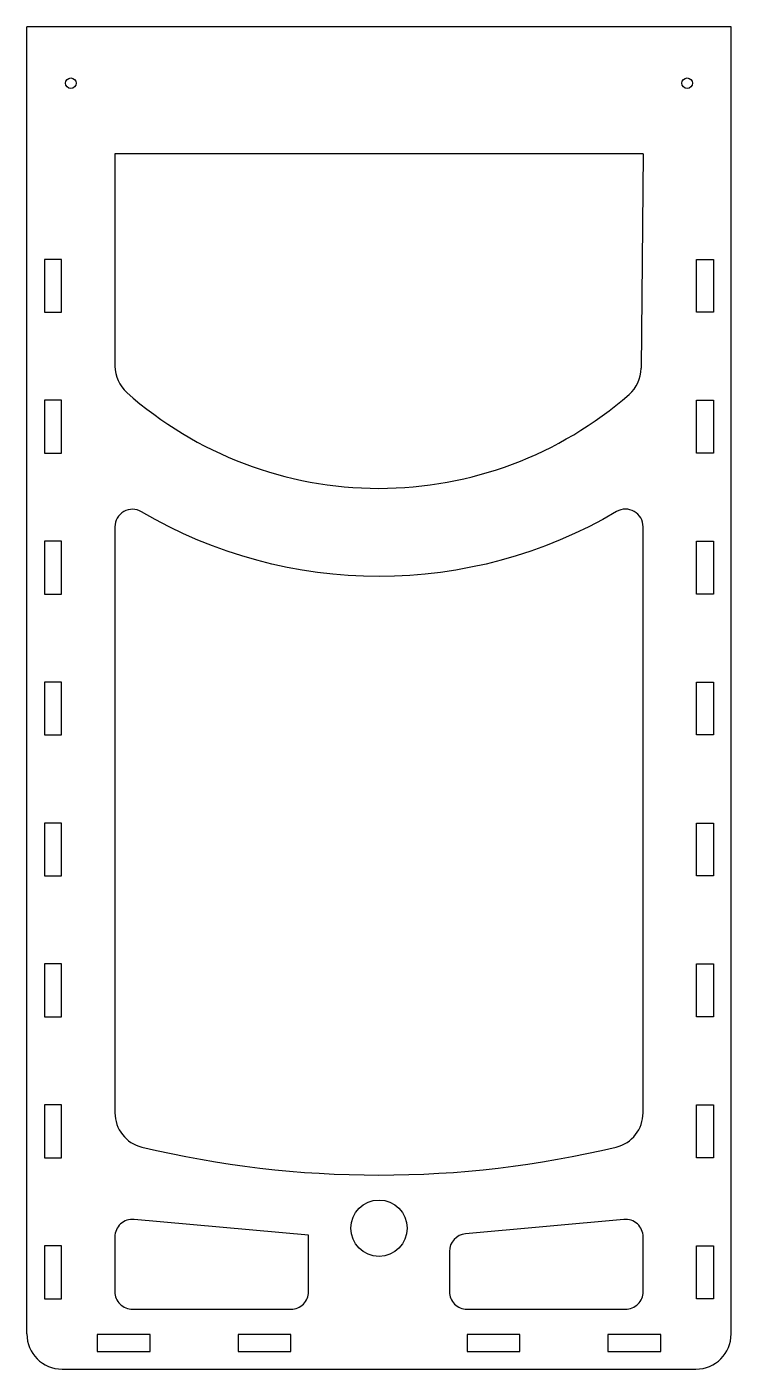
# Model space of a CAD drawing. Header units: millimetres. Extents: x -100 to 100, y -140 to 241.
import ezdxf

# ---------------------------------------------------------------- set-up
doc = ezdxf.new("R2010")
doc.units = ezdxf.units.MM
doc.layers.get('0').update_dxf_attribs({"linetype": 'CONTINUOUS'})

msp = doc.modelspace()

# ---------------------------------------------------------------- linework, layer by layer
for p, q in [((-100, -130), (-100, 241)), ((100, 241), (-100, 241)), ((100, -130), (100, 241)), ((-74.99, 205), (-74.99, 144.71)), ((75, 205), (-74.99, 205)), ((75, 205), (74.42, 144.08)), ((-90, -140), (90, -140))]:
    msp.add_line(p, q)
for points in [[(-95, 160), (-90.2, 160), (-90.2, 175), (-95, 175)], [(95, 160), (90.2, 160), (90.2, 175), (95, 175)], [(-95, 120), (-90.2, 120), (-90.2, 135), (-95, 135)], [(95, 120), (90.2, 120), (90.2, 135), (95, 135)], [(-95, 80), (-90.2, 80), (-90.2, 95), (-95, 95)], [(95, 80), (90.2, 80), (90.2, 95), (95, 95)], [(-95, 40), (-90.2, 40), (-90.2, 55), (-95, 55)], [(95, 40), (90.2, 40), (90.2, 55), (95, 55)], [(-95, 0), (-90.2, 0), (-90.2, 15), (-95, 15)], [(95, 0), (90.2, 0), (90.2, 15), (95, 15)], [(-95, -40), (-90.2, -40), (-90.2, -25), (-95, -25)], [(95, -40), (90.2, -40), (90.2, -25), (95, -25)], [(-95, -80), (-90.2, -80), (-90.2, -65), (-95, -65)], [(95, -80), (90.2, -80), (90.2, -65), (95, -65)], [(-95, -120), (-90.2, -120), (-90.2, -105), (-95, -105)], [(95, -120), (90.2, -120), (90.2, -105), (95, -105)], [(-80, -135), (-65, -135), (-65, -130.2), (-80, -130.2)], [(-40, -135), (-25, -135), (-25, -130.2), (-40, -130.2)], [(40, -135), (40, -130.2), (25, -130.2), (25, -135)], [(65, -135), (80, -135), (80, -130.2), (65, -130.2)]]:
    msp.add_lwpolyline(points, close=True)
for points in [[(-67.33, -76.95, 0.118313), (67.33, -76.95, 0.346797), (75, -67.23), (75, 99.1, 0.580347), (67.46, 103.41, -0.272628), (-67.46, 103.37, 0.580175), (-74.99, 99.07), (-74.99, -67.23, 0.346792)], [(-20, -118), (-20, -102), (-69.55, -97.5, 0.441023), (-75, -102.48), (-75, -118, 0.414214), (-70, -123), (-25, -123, 0.414214)], [(75, -118), (75, -102.48, 0.441024), (69.55, -97.5), (24.55, -101.59, 0.387902), (20, -106.57), (20, -118, 0.414214), (25, -123), (70, -123, 0.414214)]]:
    msp.add_lwpolyline(points, format="xyb", close=True)
for centre, radius in [((-87.5, 225), 1.5), ((87.5, 225), 1.5), ((0, -100), 8)]:
    msp.add_circle(centre, radius)
for centre, radius, start, end in [((-64.99, 144.71), 10, 180, 228.3898), ((64.42, 144.18), 10, 311.1405, 359.4522), ((0.03, 217.92), 107.92, 228.3898, 269.9825), ((0, 217.92), 107.92, 269.9986, 311.1405), ((-90, -130), 10, 180, 270), ((90, -130), 10, -90, 0)]:
    msp.add_arc(centre, radius, start, end)

doc.saveas('drawing.dxf')
